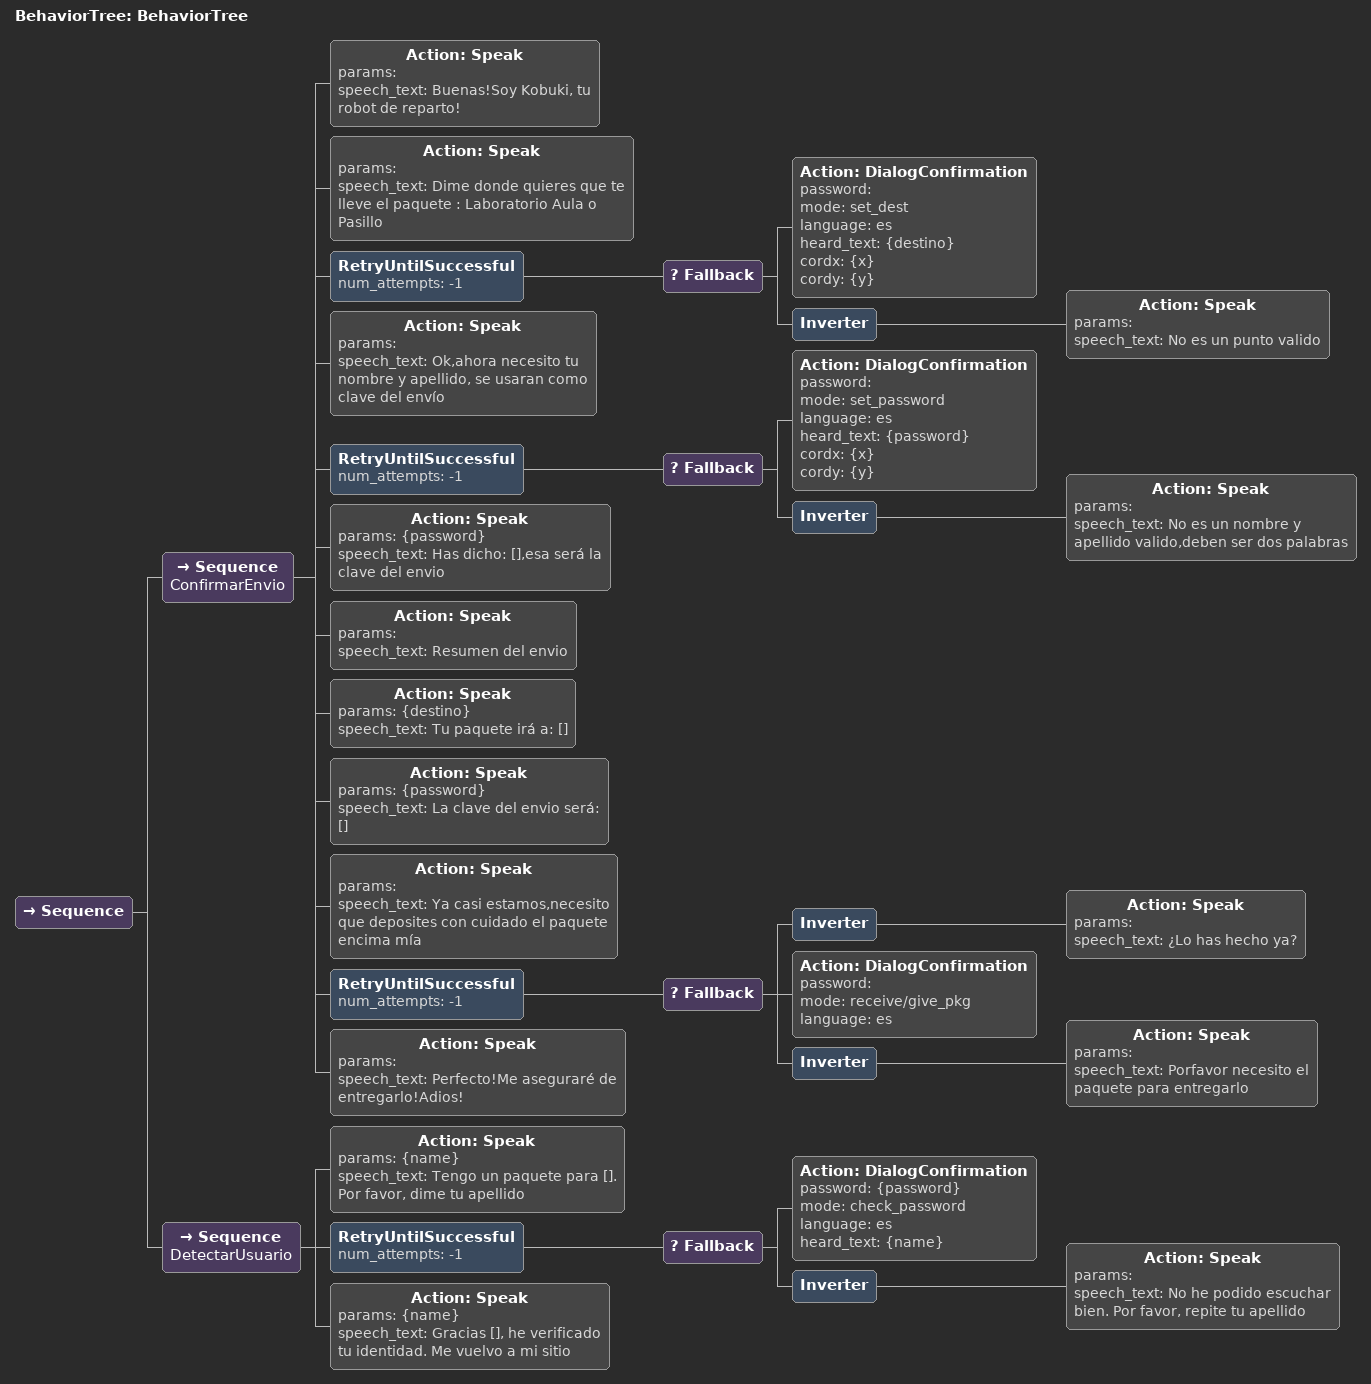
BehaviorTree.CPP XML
<?xml version="1.0"?>
<root main_tree_to_execute="BehaviorTree">
    <BehaviorTree ID="BehaviorTree">
        <Sequence>
            <Sequence name="ConfirmarEnvio">
                <!-- Lógica de confirm.xml -->
                <Action ID="Speak" params="" speech_text="Buenas!Soy Kobuki, tu robot de reparto!"/>
                <Action ID="Speak" params="" speech_text="Dime donde quieres que te lleve el paquete : Laboratorio Aula o Pasillo"/>
                <RetryUntilSuccessful num_attempts="-1">
                    <Fallback>
                        <Action ID="DialogConfirmation" password="" mode="set_dest" language="es" heard_text="{destino}" cordx="{x}" cordy="{y}"/>
                        <Inverter>
                            <Action ID="Speak" params="" speech_text="No es un punto valido"/>
                        </Inverter>
                    </Fallback>
                </RetryUntilSuccessful>
                <Action ID="Speak" params="" speech_text="Ok,ahora necesito tu nombre y apellido, se usaran como clave del envío"/>
                <RetryUntilSuccessful num_attempts="-1">
                    <Fallback>
                        <Action ID="DialogConfirmation" password="" mode="set_password" language="es" heard_text="{password}"  cordx="{x}" cordy="{y}"/>
                        <Inverter>
                            <Action ID="Speak" params="" speech_text="No es un nombre y apellido valido,deben ser dos palabras"/>
                        </Inverter>
                    </Fallback>
                </RetryUntilSuccessful>
                <Action ID="Speak" params="{password}" speech_text="Has dicho: [],esa será la clave del envio"/>
                <Action ID="Speak" params="" speech_text="Resumen del envio"/>
                <Action ID="Speak" params="{destino}" speech_text="Tu paquete irá a: []"/>
                <Action ID="Speak" params="{password}" speech_text="La clave del envio será: []"/>
                <Action ID="Speak" params="" speech_text="Ya casi estamos,necesito que deposites con cuidado el paquete encima mía"/>
                <RetryUntilSuccessful num_attempts="-1">
                    <Fallback>
                        <Inverter>
                            <Action ID="Speak" params="" speech_text="¿Lo has hecho ya?"/>
                        </Inverter>
                        <Action ID="DialogConfirmation" password="" mode="receive/give_pkg" language="es"/>
                        <Inverter>
                            <Action ID="Speak" params="" speech_text="Porfavor necesito el paquete para entregarlo"/>
                        </Inverter>
                    </Fallback>
                </RetryUntilSuccessful>
                <Action ID="Speak" params="" speech_text="Perfecto!Me aseguraré de entregarlo!Adios!"/>
            </Sequence>

            <!-- Lógica de entrega_paquete.xml -->
            <Sequence name="DetectarUsuario">
                <Action ID="Speak" params="{name}" speech_text="Tengo un paquete para []. Por favor, dime tu apellido"/>
                <RetryUntilSuccessful num_attempts="-1">
                    <Fallback>
                        <Action ID="DialogConfirmation" password="{password}" mode="check_password" language="es" heard_text="{name}"/>
                        <Inverter>
                            <Action ID="Speak" params="" speech_text="No he podido escuchar bien. Por favor, repite tu apellido"/>
                        </Inverter>
                    </Fallback>
                </RetryUntilSuccessful>
                <Action ID="Speak" params="{name}" speech_text="Gracias [], he verificado tu identidad. Me vuelvo a mi sitio"/>
            </Sequence>
        </Sequence>
    </BehaviorTree>
</root>
